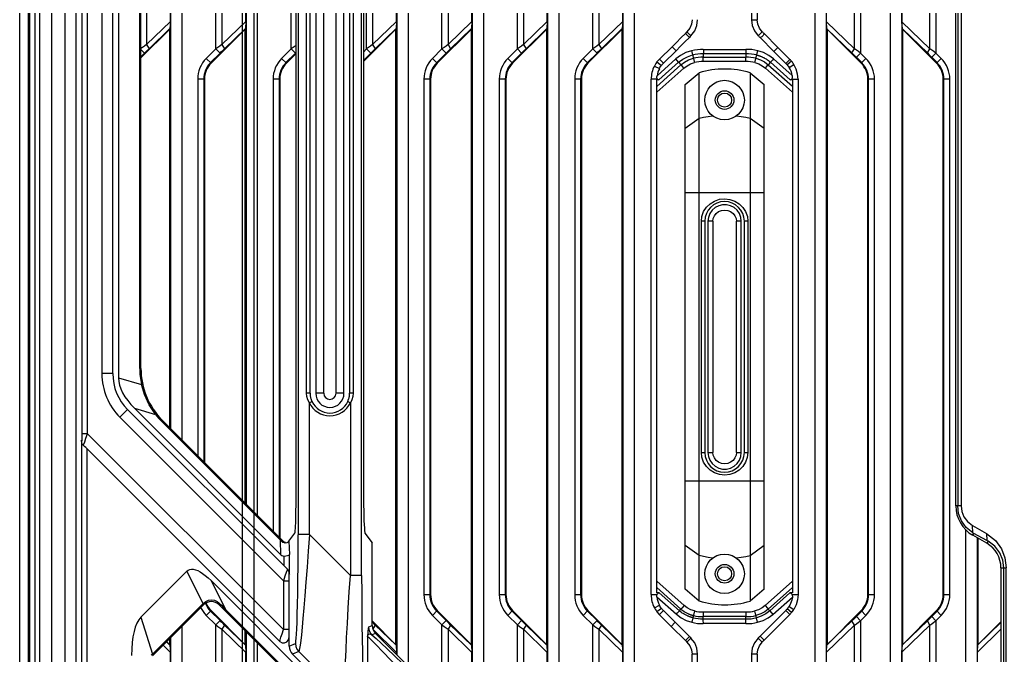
# Model space of a CAD drawing. Header units: millimetres. Extents: x -3132 to 28633, y 682 to 5849.
# Drawn here: x 24060.9 to 24235.8, y 2404.3 to 2517 of the extents above; entities that cross this region are included whole.
import ezdxf

# ---------------------------------------------------------------- set-up
doc = ezdxf.new("R2010")
doc.units = ezdxf.units.MM

# ---------------------------------------------------------------- blocks, each defined once
blk = doc.blocks.new('rtjg')
at = {"linetype": 'Continuous'}
for p, q in [((18239.39, 1763.81), (18239.39, 2763.81)), ((18739.39, 1763.81), (18739.39, 2763.81)), ((18240.91, 2500.5), (18240.91, 2027.12)), ((18241.2, 2027.12), (18241.2, 2500.5)), ((18242.08, 2500.91), (18242.08, 2026.71)), ((18245.08, 2030.64), (18245.08, 2496.98)), ((18247.41, 2495.64), (18247.41, 2031.98)), ((18249.41, 2033.21), (18249.41, 2494.41)), ((18300.02, 2096.5), (18300.02, 2431.12)), ((18288.76, 2423.89), (18288.76, 2103.73)), ((18405.72, 2418.77), (18405.72, 2108.85)), ((18406.34, 2418.77), (18406.34, 2108.85)), ((18250.41, 2405.97), (18250.41, 2121.65)), ((18255.89, 2132.3), (18255.89, 2395.32)), ((18256.89, 2396.04), (18256.89, 2131.58)), ((18334.99, 2258.81), (18334.99, 2053.72)), ((18333, 2257.99), (18333, 2055.71)), ((18319.63, 2255.85), (18319.63, 2069.08)), ((18321.62, 2256.52), (18321.62, 2067.09)), ((18260.68, 2133.2), (18260.68, 2254.72)), ((18266.15, 2251.81), (18266.15, 2122.56)), ((18268.14, 2251.81), (18268.14, 2120.57)), ((18279.52, 2251.81), (18279.52, 2109.19)), ((18281.51, 2251.81), (18281.51, 2107.2)), ((18306.26, 2251.81), (18306.26, 2082.45)), ((18308.25, 2252.06), (18308.25, 2080.46)), ((18346.37, 2251.81), (18346.37, 2042.34)), ((18348.36, 2251.81), (18348.36, 2040.35)), ((18380.42, 2018.72), (18380.42, 2251.81)), ((18382.42, 2251.81), (18382.42, 2019.79)), ((18393.79, 2018.72), (18393.79, 2251.81)), ((18395.79, 2251.81), (18395.79, 2019.79)), ((18260.89, 2133.2), (18260.89, 2248.79)), ((18405.39, 2108.85), (18405.39, 2249.82)), ((18288.43, 2111.08), (18288.43, 2241.54)), ((18300.35, 2241.54), (18300.35, 2111.08)), ((18251.41, 2121.65), (18251.41, 2234.4)), ((18253.95, 2234.73), (18253.95, 2132.3)), ((18274.16, 2189.87), (18274.16, 2225.54)), ((18287.53, 2189.87), (18287.53, 2225.54)), ((18300.9, 2189.87), (18300.9, 2225.54)), ((18314.27, 2189.87), (18314.27, 2225.54)), ((18327.64, 2189.87), (18327.64, 2225.54)), ((18341.01, 2189.87), (18341.01, 2225.54)), ((18387.43, 2189.9), (18387.43, 2225.5)), ((18388.5, 2226.27), (18388.5, 2189.13)), ((18400.8, 2189.9), (18400.8, 2225.5)), ((18401.87, 2226.27), (18401.87, 2189.13)), ((18261.86, 2224.76), (18261.86, 2190.64)), ((18275.23, 2224.76), (18275.23, 2190.64)), ((18301.97, 2224.76), (18301.97, 2190.64)), ((18315.34, 2224.76), (18315.34, 2190.64)), ((18328.71, 2224.76), (18328.71, 2190.64)), ((18342.08, 2224.76), (18342.08, 2190.64)), ((18266.1, 2194.74), (18266.1, 2220.67)), ((18279.47, 2194.74), (18279.47, 2220.67)), ((18306.21, 2194.74), (18306.21, 2220.67)), ((18319.58, 2194.74), (18319.58, 2220.67)), ((18332.95, 2194.74), (18332.95, 2220.67)), ((18346.32, 2194.74), (18346.32, 2220.67)), ((18369.16, 2220.35), (18369.16, 2195.05)), ((18370.16, 2220.35), (18370.16, 2195.05)), ((18382.47, 2194.7), (18382.47, 2220.71)), ((18395.84, 2194.7), (18395.84, 2220.71)), ((18290.27, 2128.81), (18290.27, 2218.81)), ((18290.89, 2128.81), (18290.89, 2218.81)), ((18291.89, 2218.81), (18291.89, 2128.81)), ((18293.3, 2128.81), (18293.3, 2218.81)), ((18295.47, 2218.81), (18295.47, 2128.81)), ((18296.89, 2128.81), (18296.89, 2218.81)), ((18297.89, 2218.81), (18297.89, 2128.81)), ((18298.51, 2218.81), (18298.51, 2128.81)), ((18266.1, 2194.74), (18261.86, 2190.64)), ((18266.1, 2194.74), (18266.03, 2193.48)), ((18279.47, 2194.74), (18275.23, 2190.64)), ((18279.47, 2194.74), (18279.4, 2193.48)), ((18306.21, 2194.74), (18301.97, 2190.64)), ((18306.21, 2194.74), (18306.14, 2193.48)), ((18319.58, 2194.74), (18315.34, 2190.64)), ((18319.58, 2194.74), (18319.51, 2193.48)), ((18332.95, 2194.74), (18328.71, 2190.64)), ((18332.95, 2194.74), (18332.88, 2193.48)), ((18346.32, 2194.74), (18342.08, 2190.64)), ((18346.32, 2194.74), (18346.25, 2193.48)), ((18369.16, 2195.05), (18370.16, 2195.05)), ((18382.54, 2193.43), (18382.47, 2194.7)), ((18387.43, 2189.9), (18382.47, 2194.7)), ((18400.8, 2189.9), (18395.84, 2194.7)), ((18395.91, 2193.43), (18395.84, 2194.7)), ((18260.89, 2188.29), (18266, 2193.4)), ((18262.32, 2189.9), (18266.03, 2193.48)), ((18266.03, 2193.48), (18266, 2193.4)), ((18266, 2122.7), (18266, 2193.4)), ((18273.31, 2187.34), (18279.37, 2193.4)), ((18275.69, 2189.9), (18279.4, 2193.48)), ((18279.4, 2193.48), (18279.37, 2193.4)), ((18279.37, 2109.33), (18279.37, 2193.4)), ((18300.35, 2187.64), (18306.11, 2193.4)), ((18302.43, 2189.9), (18306.14, 2193.48)), ((18306.14, 2193.48), (18306.11, 2193.4)), ((18306.11, 2084.22), (18306.11, 2193.4)), ((18313.42, 2187.34), (18319.48, 2193.4)), ((18315.8, 2189.9), (18319.51, 2193.48)), ((18319.51, 2193.48), (18319.48, 2193.4)), ((18319.48, 2084.22), (18319.48, 2193.4)), ((18326.79, 2187.34), (18332.85, 2193.4)), ((18329.17, 2189.9), (18332.88, 2193.48)), ((18332.88, 2193.48), (18332.85, 2193.4)), ((18332.85, 2084.22), (18332.85, 2193.4)), ((18340.16, 2187.34), (18346.22, 2193.4)), ((18342.54, 2189.9), (18346.25, 2193.48)), ((18346.25, 2193.48), (18346.22, 2193.4)), ((18346.22, 2084.22), (18346.22, 2193.4)), ((18357.44, 2192.64), (18358.14, 2191.93)), ((18357.72, 2192.91), (18358.42, 2192.21)), ((18371.05, 2192.92), (18370.35, 2192.21)), ((18373.83, 2190.14), (18371.39, 2192.59)), ((18382.54, 2193.43), (18386.97, 2189.16)), ((18382.54, 2193.42), (18382.56, 2193.42)), ((18382.56, 2193.42), (18382.56, 2084.22)), ((18382.56, 2193.4), (18388.61, 2187.34)), ((18395.91, 2193.43), (18400.34, 2189.16)), ((18395.91, 2193.42), (18395.93, 2193.42)), ((18395.93, 2193.42), (18395.93, 2084.22)), ((18395.93, 2193.4), (18401.98, 2187.34)), ((18261.86, 2190.64), (18262.32, 2189.9)), ((18275.23, 2190.64), (18275.69, 2189.9)), ((18301.97, 2190.64), (18302.43, 2189.9)), ((18315.34, 2190.64), (18315.8, 2189.9)), ((18328.71, 2190.64), (18329.17, 2189.9)), ((18342.08, 2190.64), (18342.54, 2189.9)), ((18370.68, 2191.88), (18373.12, 2189.43)), ((18261.54, 2189.12), (18260.89, 2189.77)), ((18261.54, 2189.12), (18260.89, 2188.48)), ((18274.16, 2189.87), (18272.47, 2188.18)), ((18274.91, 2189.12), (18273.22, 2187.44)), ((18274.91, 2189.12), (18274.16, 2189.87)), ((18287.53, 2189.87), (18285.84, 2188.18)), ((18288.28, 2189.12), (18286.59, 2187.44)), ((18286.68, 2187.34), (18288.43, 2189.08)), ((18288.28, 2189.12), (18287.53, 2189.87)), ((18288.28, 2189.12), (18288.43, 2189.27)), ((18300.9, 2189.87), (18300.35, 2189.32)), ((18301.65, 2189.12), (18300.35, 2187.83)), ((18301.65, 2189.12), (18300.9, 2189.87)), ((18314.27, 2189.87), (18312.58, 2188.18)), ((18315.02, 2189.12), (18313.33, 2187.44)), ((18315.02, 2189.12), (18314.27, 2189.87)), ((18327.64, 2189.87), (18325.95, 2188.18)), ((18328.39, 2189.12), (18326.7, 2187.44)), ((18328.39, 2189.12), (18327.64, 2189.87)), ((18341.01, 2189.87), (18339.32, 2188.18)), ((18341.76, 2189.12), (18340.07, 2187.44)), ((18341.76, 2189.12), (18341.01, 2189.87)), ((18355.07, 2190.26), (18352.84, 2188.05)), ((18353.54, 2187.33), (18355.78, 2189.56)), ((18355.07, 2190.26), (18355.78, 2189.56)), ((18358.53, 2189.56), (18359.04, 2187.46)), ((18360.61, 2189.01), (18360.61, 2188.41)), ((18368.16, 2189.01), (18360.61, 2189.01)), ((18360.62, 2189.79), (18368.16, 2189.79)), ((18368.16, 2189.01), (18368.16, 2188.41)), ((18369.76, 2187.45), (18370.28, 2189.55)), ((18373.83, 2190.14), (18373.12, 2189.43)), ((18373.12, 2189.43), (18375.24, 2187.31)), ((18375.95, 2188.03), (18373.83, 2190.14)), ((18386.97, 2189.16), (18387.43, 2189.9)), ((18388.5, 2189.13), (18387.76, 2188.39)), ((18389.45, 2188.18), (18388.5, 2189.13)), ((18400.34, 2189.16), (18400.8, 2189.9)), ((18401.87, 2189.13), (18401.13, 2188.39)), ((18402.82, 2188.18), (18401.87, 2189.13)), ((18272.47, 2188.18), (18273.31, 2187.34)), ((18285.84, 2188.18), (18286.68, 2187.34)), ((18312.58, 2188.18), (18313.42, 2187.34)), ((18325.95, 2188.18), (18326.79, 2187.34)), ((18339.32, 2188.18), (18340.16, 2187.34)), ((18352.36, 2183.23), (18356.64, 2187.07)), ((18352.4, 2187.56), (18353.19, 2186.95)), ((18355.73, 2188.1), (18352.41, 2185.12)), ((18356.24, 2187.52), (18352.73, 2184.37)), ((18352.84, 2188.05), (18353.54, 2187.33)), ((18356.24, 2187.52), (18355.73, 2188.1)), ((18356.24, 2187.52), (18356.64, 2187.07)), ((18356.79, 2186.91), (18356.64, 2187.07)), ((18357.16, 2186.49), (18356.79, 2186.91)), ((18360.61, 2188.41), (18368.16, 2188.41)), ((18368.17, 2187.63), (18360.61, 2187.63)), ((18371.62, 2186.49), (18372, 2186.91)), ((18372, 2186.91), (18372.14, 2187.08)), ((18372.54, 2187.52), (18372.14, 2187.08)), ((18372.14, 2187.08), (18376.42, 2183.25)), ((18376.04, 2184.39), (18372.54, 2187.52)), ((18376.37, 2185.15), (18373.06, 2188.11)), ((18375.95, 2188.03), (18375.24, 2187.31)), ((18376.26, 2187.68), (18375.5, 2187.04)), ((18375.82, 2186.61), (18376.67, 2187.14)), ((18388.71, 2187.44), (18387.76, 2188.39)), ((18388.61, 2187.34), (18389.45, 2188.18)), ((18402.08, 2187.44), (18401.13, 2188.39)), ((18401.98, 2187.34), (18402.82, 2188.18)), ((18351.93, 2186.84), (18352.82, 2186.38)), ((18352.36, 2182.18), (18357.16, 2186.49)), ((18357.39, 2183.54), (18359.85, 2185.64)), ((18359.85, 2091.98), (18359.85, 2185.64)), ((18368.92, 2185.65), (18368.92, 2091.97)), ((18368.92, 2185.65), (18371.39, 2183.55)), ((18371.62, 2186.49), (18376.42, 2182.2)), ((18270.96, 2184.51), (18270.96, 2117.75)), ((18272.14, 2184.51), (18270.96, 2184.51)), ((18272.01, 2184.51), (18272.01, 2116.7)), ((18272.14, 2184.51), (18272.14, 2116.56)), ((18284.33, 2184.51), (18284.33, 2104.38)), ((18285.51, 2184.51), (18284.33, 2184.51)), ((18285.38, 2184.51), (18285.38, 2103.33)), ((18285.51, 2184.51), (18285.51, 2103.19)), ((18311.07, 2184.51), (18311.07, 2093.11)), ((18312.25, 2184.51), (18311.07, 2184.51)), ((18312.12, 2184.51), (18312.12, 2093.11)), ((18312.25, 2184.51), (18312.25, 2093.11)), ((18324.44, 2184.51), (18324.44, 2093.11)), ((18325.62, 2184.51), (18324.44, 2184.51)), ((18325.49, 2184.51), (18325.49, 2093.11)), ((18325.62, 2184.51), (18325.62, 2093.11)), ((18337.81, 2184.51), (18337.81, 2093.11)), ((18338.99, 2184.51), (18337.81, 2184.51)), ((18338.86, 2184.51), (18338.86, 2093.11)), ((18338.99, 2184.51), (18338.99, 2093.11)), ((18351.36, 2093.11), (18351.36, 2184.51)), ((18352.5, 2184.51), (18351.36, 2184.51)), ((18352.36, 2093.45), (18352.36, 2184.43)), ((18352.36, 2184.43), (18352.73, 2184.37)), ((18357.39, 2094.07), (18357.39, 2183.54)), ((18371.39, 2094.06), (18371.39, 2183.55)), ((18376.04, 2184.39), (18376.42, 2184.46)), ((18376.25, 2184.51), (18377.42, 2184.51)), ((18376.31, 2184.6), (18376.26, 2184.51)), ((18376.42, 2184.46), (18376.42, 2093.43)), ((18377.42, 2184.51), (18377.42, 2093.11)), ((18389.78, 2093.11), (18389.78, 2184.51)), ((18390.97, 2184.51), (18389.78, 2184.51)), ((18389.92, 2093.11), (18389.92, 2184.51)), ((18390.97, 2093.11), (18390.97, 2184.51)), ((18403.15, 2093.11), (18403.15, 2184.51)), ((18404.34, 2184.51), (18403.15, 2184.51)), ((18403.29, 2093.11), (18403.29, 2184.51)), ((18404.34, 2093.11), (18404.34, 2184.51)), ((18357.39, 2175.81), (18359.85, 2177.58)), ((18368.92, 2177.59), (18371.39, 2175.82)), ((18371.39, 2164.34), (18357.39, 2164.34)), ((18360.27, 2118.31), (18360.27, 2159.31)), ((18360.89, 2159.31), (18360.27, 2159.31)), ((18360.89, 2159.31), (18360.89, 2118.31)), ((18361.44, 2159.31), (18361.44, 2118.31)), ((18362.3, 2159.31), (18361.44, 2159.31)), ((18362.3, 2159.31), (18362.3, 2118.31)), ((18366.47, 2118.31), (18366.47, 2159.31)), ((18367.34, 2159.31), (18366.47, 2159.31)), ((18367.34, 2118.31), (18367.34, 2159.31)), ((18367.89, 2118.31), (18367.89, 2159.31)), ((18368.51, 2159.31), (18367.89, 2159.31)), ((18368.51, 2159.31), (18368.51, 2118.31)), ((18260.89, 2133.2), (18260.68, 2133.2)), ((18255.89, 2132.3), (18253.95, 2132.3)), ((18256.89, 2131.58), (18260.99, 2130.38)), ((18290.32, 2128.23), (18290.27, 2128.81)), ((18290.89, 2128.81), (18290.27, 2128.81)), ((18290.49, 2127.67), (18290.32, 2128.23)), ((18290.76, 2127.13), (18290.49, 2127.67)), ((18290.89, 2128.81), (18290.92, 2128.33)), ((18291.07, 2127.71), (18291.21, 2127.34)), ((18293.3, 2128.81), (18291.89, 2128.81)), ((18296.89, 2128.81), (18295.47, 2128.81)), ((18297.57, 2127.34), (18297.72, 2127.75)), ((18297.85, 2128.29), (18297.89, 2128.81)), ((18298.51, 2128.81), (18297.89, 2128.81)), ((18298.29, 2127.67), (18298.02, 2127.13)), ((18298.46, 2128.24), (18298.29, 2127.67)), ((18298.51, 2128.81), (18298.46, 2128.24)), ((18257.16, 2124.57), (18258.52, 2125.94)), ((18258.52, 2125.94), (18286.21, 2098.26)), ((18285.7, 2100.18), (18259.79, 2126.09)), ((18263.53, 2124.99), (18259.79, 2126.09)), ((18290.76, 2127.13), (18291.21, 2127.34)), ((18290.76, 2103.76), (18290.76, 2127.13)), ((18297.57, 2127.34), (18298.02, 2127.13)), ((18298.02, 2127.13), (18298.02, 2096.5)), ((18286.15, 2095.57), (18257.16, 2124.57)), ((18264.54, 2123.85), (18264.7, 2124.01)), ((18264.7, 2124.01), (18286.09, 2102.61)), ((18285.64, 2102.76), (18264.54, 2123.85)), ((18250.36, 2120.35), (18250.36, 2120.48)), ((18250.36, 2120.35), (18250.36, 2120.48)), ((18250.36, 2120.48), (18250.36, 2034.83)), ((18250.39, 2120.38), (18250.37, 2120.27)), ((18251.41, 2121.65), (18250.41, 2121.65)), ((18250.92, 2120.22), (18251.14, 2120.87)), ((18251.14, 2120.87), (18251.41, 2121.65)), ((18251.41, 2121.65), (18286.15, 2086.9)), ((18285.5, 2084.82), (18251.35, 2118.96)), ((18251.35, 2034.29), (18251.35, 2118.96)), ((18360.27, 2118.31), (18360.89, 2118.31)), ((18361.44, 2118.31), (18362.3, 2118.31)), ((18366.47, 2118.31), (18367.34, 2118.31)), ((18367.89, 2118.31), (18368.51, 2118.31)), ((18357.39, 2113.28), (18371.39, 2113.28)), ((18406.34, 2108.85), (18405.39, 2108.85)), ((18408.34, 2105.39), (18410.84, 2103.94)), ((18408.38, 2104.09), (18408.34, 2105.39)), ((18287.14, 2102.62), (18288.18, 2104.03)), ((18290.76, 2103.76), (18288.76, 2103.76)), ((18290.76, 2103.76), (18298.02, 2096.5)), ((18300.6, 2104.03), (18301.89, 2102.28)), ((18407.16, 2018.72), (18407.16, 2104.6)), ((18408.39, 2103.65), (18408.58, 2103.98)), ((18410.89, 2102.21), (18408.39, 2103.65)), ((18410.87, 2102.71), (18408.58, 2103.98)), ((18409.16, 2103.21), (18409.16, 2019.79)), ((18409.3, 2103.13), (18409.3, 2084.22)), ((18410.84, 2103.94), (18410.87, 2102.71)), ((18285.7, 2100.18), (18285.64, 2102.76)), ((18286.09, 2102.61), (18285.9, 2102.49)), ((18286.46, 2102.26), (18286.14, 2102.33)), ((18287.01, 2102.49), (18286.86, 2102.37)), ((18287.14, 2102.62), (18287.2, 2100.25)), ((18301.89, 2087.64), (18301.89, 2102.28)), ((18359.85, 2100.04), (18357.39, 2101.81)), ((18371.39, 2101.8), (18368.92, 2100.02)), ((18411.1, 2102.58), (18410.87, 2102.71)), ((18411.1, 2102.58), (18410.89, 2102.21)), ((18286.21, 2099.94), (18286.21, 2098.26)), ((18287.2, 2096.75), (18287.2, 2100.25)), ((18287.08, 2097.39), (18286.88, 2097.65)), ((18413.39, 2097.88), (18414.34, 2097.88)), ((18413.39, 2097.88), (18413.39, 1996.7)), ((18413.9, 1996.7), (18413.9, 2097.88)), ((18414.34, 1996.7), (18414.34, 2097.88)), ((18269.03, 2097.25), (18260.88, 2089.1)), ((18271.91, 2091.54), (18269.03, 2097.25)), ((18286.42, 2096.36), (18286.15, 2095.57)), ((18286.64, 2097.01), (18286.42, 2096.36)), ((18287.17, 2097.11), (18287.08, 2097.39)), ((18287.2, 2096.88), (18287.17, 2097.11)), ((18287.17, 2096.84), (18287.18, 2096.96)), ((18287.19, 2096.87), (18287.2, 2096.75)), ((18287.2, 2096.75), (18287.2, 2096.88)), ((18300.02, 2096.5), (18298.02, 2096.5)), ((18273.31, 2095.59), (18358.39, 2010.52)), ((18273.31, 2095.59), (18275.88, 2090.5)), ((18286.15, 2095.57), (18286.15, 2086.9)), ((18286.15, 2095.57), (18287.15, 2095.57)), ((18287.15, 2086.9), (18287.15, 2095.57)), ((18357.2, 2091.17), (18352.36, 2095.51)), ((18356.65, 2090.55), (18352.36, 2094.39)), ((18376.42, 2095.49), (18371.58, 2091.16)), ((18376.42, 2094.37), (18372.13, 2090.54)), ((18311.07, 2093.11), (18312.25, 2093.11)), ((18324.44, 2093.11), (18325.62, 2093.11)), ((18337.81, 2093.11), (18338.99, 2093.11)), ((18351.36, 2093.11), (18352.41, 2093.11)), ((18352.8, 2093.45), (18352.36, 2093.45)), ((18352.38, 2092.72), (18355.83, 2089.62)), ((18352.8, 2093.45), (18356.38, 2090.24)), ((18359.85, 2091.98), (18357.39, 2094.07)), ((18371.39, 2094.06), (18368.92, 2091.97)), ((18372.4, 2090.24), (18375.97, 2093.43)), ((18372.95, 2089.61), (18376.4, 2092.69)), ((18376.42, 2093.43), (18375.97, 2093.43)), ((18376.36, 2093.11), (18377.42, 2093.11)), ((18389.78, 2093.11), (18390.97, 2093.11)), ((18403.15, 2093.11), (18404.34, 2093.11)), ((18271.96, 2091.29), (18262.94, 2082.27)), ((18262.95, 2082.58), (18271.91, 2091.54)), ((18271.96, 2091.29), (18271.96, 2091.59)), ((18274.78, 2091.6), (18274.78, 2091.29)), ((18355.81, 2010.27), (18274.78, 2091.29)), ((18351.93, 2090.78), (18352.82, 2091.24)), ((18353.19, 2090.67), (18352.4, 2090.05)), ((18356.8, 2090.71), (18356.65, 2090.55)), ((18357.2, 2091.17), (18356.8, 2090.71)), ((18371.58, 2091.16), (18371.98, 2090.71)), ((18371.98, 2090.71), (18372.13, 2090.54)), ((18375.82, 2091), (18376.67, 2090.48)), ((18260.88, 2089.1), (18262.95, 2082.58)), ((18273.31, 2090.28), (18272.47, 2089.44)), ((18272.47, 2089.44), (18274.16, 2087.75)), ((18273.22, 2090.18), (18274.91, 2088.5)), ((18279.37, 2084.22), (18273.31, 2090.28)), ((18313.42, 2090.28), (18312.58, 2089.44)), ((18312.58, 2089.44), (18314.27, 2087.75)), ((18313.33, 2090.18), (18315.02, 2088.5)), ((18319.48, 2084.22), (18313.42, 2090.28)), ((18326.79, 2090.28), (18325.95, 2089.44)), ((18325.95, 2089.44), (18327.64, 2087.75)), ((18326.7, 2090.18), (18328.39, 2088.5)), ((18332.85, 2084.22), (18326.79, 2090.28)), ((18340.16, 2090.28), (18339.32, 2089.44)), ((18339.32, 2089.44), (18341.01, 2087.75)), ((18340.07, 2090.18), (18341.76, 2088.5)), ((18346.22, 2084.22), (18340.16, 2090.28)), ((18352.84, 2089.57), (18353.54, 2090.28)), ((18352.86, 2089.55), (18354.93, 2087.49)), ((18355.64, 2088.2), (18353.54, 2090.28)), ((18356.38, 2090.24), (18356.65, 2090.55)), ((18359.05, 2090.22), (18358.56, 2088.2)), ((18360.61, 2090.04), (18368.17, 2090.04)), ((18368.16, 2089.21), (18360.61, 2089.21)), ((18360.61, 2088.8), (18360.61, 2089.21)), ((18368.16, 2088.8), (18368.16, 2089.21)), ((18370.24, 2088.21), (18369.75, 2090.22)), ((18375.24, 2090.3), (18370.69, 2085.75)), ((18371.39, 2085.04), (18375.94, 2089.59)), ((18372.4, 2090.24), (18372.13, 2090.54)), ((18372.4, 2090.24), (18372.95, 2089.61)), ((18375.94, 2089.59), (18375.24, 2090.3)), ((18376.26, 2089.94), (18375.5, 2090.58)), ((18388.61, 2090.28), (18382.56, 2084.22)), ((18387.76, 2089.23), (18388.71, 2090.18)), ((18387.76, 2089.23), (18388.5, 2088.49)), ((18388.5, 2088.49), (18389.45, 2089.44)), ((18389.45, 2089.44), (18388.61, 2090.28)), ((18401.98, 2090.28), (18395.93, 2084.22)), ((18401.13, 2089.23), (18402.08, 2090.18)), ((18401.13, 2089.23), (18401.87, 2088.49)), ((18401.87, 2088.49), (18402.82, 2089.44)), ((18402.82, 2089.44), (18401.98, 2090.28)), ((18268.14, 2087.47), (18268.14, 2018.72)), ((18274.16, 2087.75), (18274.91, 2088.5)), ((18274.16, 2052.08), (18274.16, 2087.75)), ((18275.69, 2087.72), (18275.23, 2086.98)), ((18279.4, 2084.14), (18275.69, 2087.72)), ((18301.27, 2087.38), (18301.89, 2087.64)), ((18306.11, 2084.22), (18301.89, 2088.44)), ((18302.43, 2087.72), (18302, 2087.02)), ((18306.14, 2084.14), (18302.43, 2087.72)), ((18314.27, 2087.75), (18315.02, 2088.5)), ((18314.27, 2074.43), (18314.27, 2087.75)), ((18315.8, 2087.72), (18315.34, 2086.98)), ((18319.51, 2084.14), (18315.8, 2087.72)), ((18327.64, 2087.75), (18328.39, 2088.5)), ((18327.64, 2061.06), (18327.64, 2087.75)), ((18329.17, 2087.72), (18328.71, 2086.98)), ((18332.88, 2084.14), (18329.17, 2087.72)), ((18341.01, 2087.75), (18341.76, 2088.5)), ((18341.01, 2052.08), (18341.01, 2087.75)), ((18342.54, 2087.72), (18342.08, 2086.98)), ((18346.25, 2084.14), (18342.54, 2087.72)), ((18354.93, 2087.49), (18355.64, 2088.2)), ((18354.93, 2087.49), (18357.43, 2084.99)), ((18358.14, 2085.7), (18355.64, 2088.2)), ((18360.61, 2088.8), (18368.16, 2088.8)), ((18368.16, 2087.97), (18360.62, 2087.97)), ((18382.47, 2082.92), (18387.43, 2087.71)), ((18386.97, 2088.46), (18382.54, 2084.19)), ((18387.43, 2087.71), (18386.97, 2088.46)), ((18387.43, 2052.12), (18387.43, 2087.71)), ((18388.5, 2088.49), (18388.5, 2051.34)), ((18395.84, 2082.92), (18400.8, 2087.71)), ((18400.34, 2088.46), (18395.91, 2084.19)), ((18400.8, 2087.71), (18400.34, 2088.46)), ((18400.8, 2052.12), (18400.8, 2087.71)), ((18401.87, 2088.49), (18401.87, 2051.34)), ((18413.39, 2088.15), (18409.28, 2084.19)), ((18413.39, 2088.31), (18409.3, 2084.22)), ((18266.15, 2085.48), (18266.15, 2019.79)), ((18275.23, 2086.98), (18279.47, 2082.88)), ((18275.23, 2086.98), (18275.23, 2052.85)), ((18279.37, 2084.22), (18279.37, 2086.71)), ((18279.52, 2086.56), (18279.52, 2019.79)), ((18287.15, 2086.9), (18286.15, 2086.9)), ((18287.17, 2083.98), (18287.17, 2085.63)), ((18301.05, 2085.64), (18301.05, 2074.88)), ((18302.48, 2086.23), (18301.85, 2085.97)), ((18302.05, 2086.9), (18306.21, 2082.88)), ((18302.48, 2086.23), (18353.31, 2035.39)), ((18315.34, 2086.98), (18319.58, 2082.88)), ((18315.34, 2086.98), (18315.34, 2073.36)), ((18328.71, 2086.98), (18332.95, 2082.88)), ((18328.71, 2086.98), (18328.71, 2059.99)), ((18342.08, 2086.98), (18346.32, 2082.88)), ((18342.08, 2086.98), (18342.08, 2052.85)), ((18357.43, 2084.99), (18358.14, 2085.7)), ((18357.72, 2084.7), (18358.42, 2085.41)), ((18371.05, 2084.7), (18370.35, 2085.41)), ((18370.69, 2085.75), (18371.39, 2085.04)), ((18409.21, 2082.92), (18413.39, 2086.96)), ((18264.8, 2084.14), (18266.1, 2082.88)), ((18266.03, 2084.14), (18265.41, 2084.74)), ((18266, 2084.22), (18265.44, 2084.78)), ((18266, 2084.22), (18266, 2085.33)), ((18266.03, 2084.14), (18266, 2084.22)), ((18266.03, 2084.14), (18266.1, 2082.88)), ((18279.4, 2084.14), (18279.37, 2084.22)), ((18279.4, 2084.14), (18279.47, 2082.88)), ((18281.51, 2084.57), (18281.51, 2018.72)), ((18287.17, 2083.98), (18288.29, 2084.44)), ((18288.29, 2084.44), (18288.29, 2084.45)), ((18306.14, 2084.14), (18306.11, 2084.22)), ((18306.14, 2084.14), (18306.21, 2082.88)), ((18319.51, 2084.14), (18319.48, 2084.22)), ((18319.51, 2084.14), (18319.58, 2082.88)), ((18332.88, 2084.14), (18332.85, 2084.22)), ((18332.88, 2084.14), (18332.95, 2082.88)), ((18346.25, 2084.14), (18346.22, 2084.22)), ((18346.25, 2084.14), (18346.32, 2082.88)), ((18382.47, 2082.92), (18382.54, 2084.19)), ((18382.54, 2084.19), (18382.56, 2084.22)), ((18395.84, 2082.92), (18395.91, 2084.19)), ((18395.91, 2084.19), (18395.93, 2084.22)), ((18409.21, 2082.92), (18409.28, 2084.19)), ((18266.1, 2056.95), (18266.1, 2082.88)), ((18279.47, 2056.95), (18279.47, 2082.88)), ((18288.87, 2083.03), (18287.75, 2082.57)), ((18404.71, 1965.61), (18287.75, 2082.57)), ((18288.88, 2083.04), (18288.87, 2083.03)), ((18288.87, 2083.03), (18297.08, 2074.82)), ((18306.21, 2082.49), (18306.21, 2082.88)), ((18319.58, 2069.12), (18319.58, 2082.88)), ((18332.95, 2056.95), (18332.95, 2082.88)), ((18346.32, 2056.95), (18346.32, 2082.88)), ((18359.61, 2082.57), (18358.61, 2082.57)), ((18358.61, 2057.26), (18358.61, 2082.57)), ((18359.61, 2057.26), (18359.61, 2082.57)), ((18370.16, 2082.57), (18369.16, 2082.57)), ((18369.16, 2082.57), (18369.16, 2057.26)), ((18370.16, 2082.57), (18370.16, 2057.26)), ((18382.47, 2056.91), (18382.47, 2082.92)), ((18395.84, 2056.91), (18395.84, 2082.92)), ((18409.21, 2056.91), (18409.21, 2082.92))]:
    blk.add_line(p, q, dxfattribs=at)
for points in [[(18358.61, 2195.05), (18358.51, 2194.29), (18358.21, 2193.56), (18357.72, 2192.91)], [(18358.42, 2192.21), (18359.08, 2193.06), (18359.48, 2194.03), (18359.61, 2195.05)], [(18369.16, 2195.05), (18369.3, 2194.03), (18369.7, 2193.07), (18370.35, 2192.21)], [(18371.05, 2192.92), (18370.56, 2193.56), (18370.26, 2194.29), (18370.16, 2195.05)], [(18357.44, 2192.64), (18356.64, 2191.84), (18355.85, 2191.04), (18355.07, 2190.26)], [(18371.39, 2192.59), (18371.24, 2192.27), (18371, 2192.03), (18370.68, 2191.88)], [(18261.86, 2190.64), (18261.51, 2190.39), (18261.15, 2190.13), (18260.89, 2189.94)], [(18275.23, 2190.64), (18274.88, 2190.39), (18274.52, 2190.13), (18274.16, 2189.87)], [(18288.43, 2190.52), (18288.25, 2190.39), (18287.89, 2190.13), (18287.53, 2189.87)], [(18301.97, 2190.64), (18301.62, 2190.39), (18301.26, 2190.13), (18300.9, 2189.87)], [(18315.34, 2190.64), (18314.99, 2190.39), (18314.63, 2190.13), (18314.27, 2189.87)], [(18328.71, 2190.64), (18328.36, 2190.39), (18328, 2190.13), (18327.64, 2189.87)], [(18342.08, 2190.64), (18341.73, 2190.39), (18341.37, 2190.13), (18341.01, 2189.87)], [(18355.78, 2189.56), (18356.57, 2190.35), (18357.36, 2191.14), (18358.14, 2191.93)], [(18261.54, 2189.12), (18261.81, 2189.39), (18262.07, 2189.65), (18262.32, 2189.9)], [(18274.91, 2189.12), (18275.18, 2189.39), (18275.44, 2189.65), (18275.69, 2189.9)], [(18301.65, 2189.12), (18301.92, 2189.39), (18302.18, 2189.65), (18302.43, 2189.9)], [(18315.02, 2189.12), (18315.29, 2189.39), (18315.55, 2189.65), (18315.8, 2189.9)], [(18328.39, 2189.12), (18328.66, 2189.39), (18328.92, 2189.65), (18329.17, 2189.9)], [(18341.76, 2189.12), (18342.03, 2189.39), (18342.29, 2189.65), (18342.54, 2189.9)], [(18358.53, 2189.56), (18357.51, 2189.22), (18356.57, 2188.73), (18355.73, 2188.1)], [(18356.24, 2187.51), (18357, 2188.07), (18357.83, 2188.5), (18358.71, 2188.8)], [(18360.62, 2189.79), (18360.62, 2189.23), (18360.61, 2189.01)], [(18368.16, 2189.79), (18368.16, 2189.23), (18368.16, 2189.01)], [(18370.09, 2188.79), (18370.13, 2188.79), (18370.17, 2188.78), (18370.2, 2188.77), (18370.24, 2188.75), (18370.29, 2188.74), (18370.33, 2188.73), (18370.38, 2188.71), (18370.43, 2188.7), (18370.49, 2188.68), (18370.55, 2188.66), (18370.62, 2188.64), (18370.69, 2188.61), (18370.77, 2188.58), (18370.85, 2188.55), (18370.94, 2188.51), (18371.03, 2188.47), (18371.13, 2188.43), (18371.24, 2188.38), (18371.35, 2188.33), (18371.46, 2188.26), (18371.59, 2188.2), (18371.73, 2188.12), (18371.87, 2188.03), (18372.02, 2187.92), (18372.19, 2187.81), (18372.36, 2187.67), (18372.54, 2187.52)], [(18373.06, 2188.11), (18372.21, 2188.73), (18371.28, 2189.22), (18370.28, 2189.55)], [(18386.97, 2189.16), (18387.23, 2188.91), (18387.49, 2188.65), (18387.76, 2188.39)], [(18388.5, 2189.13), (18388.14, 2189.4), (18387.78, 2189.65), (18387.43, 2189.9)], [(18400.34, 2189.16), (18400.6, 2188.91), (18400.86, 2188.65), (18401.13, 2188.39)], [(18401.87, 2189.13), (18401.51, 2189.4), (18401.15, 2189.65), (18400.8, 2189.9)], [(18352.4, 2187.56), (18352.22, 2187.32), (18352.07, 2187.08), (18351.93, 2186.84)], [(18352.82, 2186.38), (18352.93, 2186.57), (18353.05, 2186.76), (18353.19, 2186.95)], [(18356.64, 2187.07), (18357.25, 2187.52), (18357.99, 2187.92), (18358.85, 2188.22)], [(18357.16, 2186.49), (18357.73, 2186.9), (18358.36, 2187.23), (18359.04, 2187.46)], [(18360.61, 2187.63), (18360.61, 2188.2), (18360.61, 2188.41)], [(18368.17, 2187.63), (18368.16, 2188.2), (18368.16, 2188.41)], [(18369.76, 2187.45), (18370.44, 2187.23), (18371.06, 2186.9), (18371.62, 2186.49)], [(18369.95, 2188.21), (18370.74, 2187.95), (18371.49, 2187.56), (18372.14, 2187.08)], [(18373.06, 2188.11), (18372.86, 2187.89), (18372.68, 2187.69), (18372.54, 2187.52)], [(18375.24, 2187.31), (18375.33, 2187.23), (18375.41, 2187.14), (18375.5, 2187.04)], [(18375.5, 2187.04), (18375.62, 2186.9), (18375.72, 2186.75), (18375.82, 2186.61)], [(18376.26, 2187.68), (18376.16, 2187.8), (18376.05, 2187.92), (18375.95, 2188.03)], [(18376.68, 2187.13), (18376.55, 2187.32), (18376.41, 2187.5), (18376.26, 2187.68)], [(18377.42, 2184.49), (18377.33, 2185.42), (18377.08, 2186.31), (18376.68, 2187.13)], [(18352.4, 2184.76), (18352.39, 2184.93), (18352.41, 2185.12)], [(18376.37, 2185.15), (18376.38, 2184.98), (18376.38, 2184.83), (18376.35, 2184.7), (18376.31, 2184.6)], [(18352.5, 2184.51), (18352.44, 2184.62), (18352.4, 2184.76)], [(18352.73, 2184.37), (18352.65, 2184.4), (18352.57, 2184.44), (18352.5, 2184.51)], [(18376.25, 2184.51), (18376.19, 2184.45), (18376.12, 2184.41), (18376.04, 2184.39)], [(18359.85, 2177.58), (18360.65, 2177.77), (18361.45, 2177.92), (18362.26, 2178.03)], [(18366.52, 2178.03), (18367.33, 2177.92), (18368.13, 2177.78), (18368.92, 2177.59)], [(18360.27, 2159.31), (18360.36, 2160.17), (18360.67, 2161.04), (18361.16, 2161.79), (18361.81, 2162.43), (18362.6, 2162.91), (18363.47, 2163.21), (18364.41, 2163.31)], [(18364.41, 2163.31), (18365.33, 2163.2), (18366.2, 2162.9), (18366.98, 2162.42), (18367.63, 2161.78), (18368.11, 2161.02), (18368.42, 2160.15), (18368.51, 2159.31)], [(18367.34, 2159.31), (18367.26, 2160), (18367.01, 2160.67), (18366.6, 2161.26), (18366.07, 2161.74), (18365.43, 2162.07), (18364.74, 2162.24), (18364.03, 2162.24), (18363.34, 2162.07), (18362.71, 2161.74), (18362.18, 2161.26), (18361.77, 2160.67), (18361.52, 2160), (18361.44, 2159.31)], [(18362.3, 2159.31), (18362.37, 2159.8), (18362.57, 2160.28), (18362.89, 2160.7), (18363.33, 2161.03), (18363.84, 2161.23), (18364.39, 2161.31), (18364.94, 2161.23), (18365.45, 2161.03), (18365.88, 2160.7), (18366.21, 2160.28), (18366.41, 2159.8), (18366.47, 2159.31)], [(18263.53, 2124.99), (18262.36, 2126.76), (18261.52, 2128.58), (18260.99, 2130.38)], [(18250.41, 2121.65), (18250.4, 2121.12), (18250.4, 2120.68), (18250.39, 2120.38)], [(18250.47, 2119.83), (18250.39, 2120.1), (18250.36, 2120.35)], [(18250.67, 2119.57), (18250.49, 2119.8), (18250.47, 2119.83)], [(18250.67, 2119.57), (18250.76, 2119.77), (18250.92, 2120.22)], [(18251.35, 2118.96), (18251.11, 2119.2), (18250.88, 2119.4), (18250.67, 2119.57)], [(18364.41, 2114.31), (18363.48, 2114.41), (18362.6, 2114.7), (18361.81, 2115.19), (18361.15, 2115.83), (18360.67, 2116.59), (18360.36, 2117.46), (18360.27, 2118.31)], [(18361.44, 2118.31), (18361.52, 2117.62), (18361.77, 2116.95), (18362.18, 2116.36), (18362.71, 2115.88), (18363.35, 2115.55), (18364.04, 2115.38), (18364.74, 2115.38), (18365.43, 2115.55), (18366.06, 2115.88), (18366.6, 2116.36), (18367.01, 2116.95), (18367.26, 2117.62), (18367.34, 2118.31)], [(18366.47, 2118.31), (18366.41, 2117.82), (18366.21, 2117.34), (18365.88, 2116.92), (18365.45, 2116.59), (18364.94, 2116.38), (18364.39, 2116.31), (18363.84, 2116.39), (18363.33, 2116.59), (18362.89, 2116.92), (18362.57, 2117.34), (18362.37, 2117.82), (18362.3, 2118.31)], [(18368.51, 2118.31), (18368.41, 2117.45), (18368.11, 2116.59), (18367.63, 2115.84), (18366.99, 2115.2), (18366.2, 2114.72), (18365.34, 2114.42), (18364.41, 2114.31)], [(18288.27, 2104.9), (18288.33, 2106.17), (18288.38, 2107.63), (18288.41, 2109.31), (18288.43, 2111.08)], [(18300.35, 2111.08), (18300.36, 2109.31), (18300.39, 2107.62), (18300.44, 2106.17), (18300.51, 2104.9)], [(18408.38, 2104.09), (18407.25, 2105), (18406.41, 2106.17), (18405.89, 2107.48), (18405.72, 2108.85)], [(18406.34, 2108.85), (18406.46, 2107.85), (18406.84, 2106.91), (18407.46, 2106.07), (18408.34, 2105.39)], [(18288.18, 2104.03), (18288.21, 2104.15), (18288.24, 2104.44), (18288.27, 2104.9)], [(18300.51, 2104.9), (18300.54, 2104.44), (18300.57, 2104.15), (18300.6, 2104.03)], [(18288.29, 2084.45), (18288.34, 2084.58), (18288.38, 2084.88), (18288.43, 2085.38), (18288.48, 2086.09), (18288.52, 2087.02), (18288.56, 2088.19), (18288.61, 2089.63), (18288.65, 2091.35), (18288.68, 2093.36), (18288.71, 2095.65), (18288.74, 2098.19), (18288.75, 2100.91), (18288.76, 2103.73)], [(18290.76, 2103.76), (18290.56, 2100.81), (18290.35, 2098), (18290.15, 2095.35), (18289.96, 2092.92), (18289.78, 2090.77), (18289.61, 2088.9), (18289.46, 2087.32), (18289.33, 2086), (18289.21, 2084.95), (18289.1, 2084.13), (18289.02, 2083.55), (18288.94, 2083.19), (18288.88, 2083.04)], [(18410.84, 2103.94), (18412.4, 2102.72), (18413.47, 2101.25), (18414.11, 2099.64), (18414.34, 2097.88)], [(18286.14, 2102.33), (18286.06, 2102.37), (18285.97, 2102.43), (18285.9, 2102.49)], [(18286.86, 2102.37), (18286.77, 2102.32), (18286.46, 2102.26)], [(18287.14, 2102.62), (18287.12, 2102.6), (18287.08, 2102.56), (18287.01, 2102.48)], [(18413.9, 2097.88), (18413.74, 2099.21), (18413.19, 2100.54), (18412.29, 2101.71), (18411.1, 2102.58)], [(18285.7, 2100.18), (18285.86, 2100.05), (18286.03, 2099.97), (18286.21, 2099.94)], [(18286.2, 2099.94), (18286.57, 2099.97), (18286.89, 2100.04), (18287.11, 2100.13), (18287.2, 2100.25)], [(18362.26, 2099.59), (18361.45, 2099.7), (18360.65, 2099.85), (18359.85, 2100.04)], [(18368.92, 2100.02), (18368.13, 2099.84), (18367.33, 2099.7), (18366.52, 2099.58)], [(18286.21, 2098.26), (18286.45, 2098.02), (18286.68, 2097.82), (18286.88, 2097.65)], [(18286.88, 2097.65), (18286.8, 2097.45), (18286.64, 2097.01)], [(18269.03, 2097.25), (18269.27, 2097.43), (18269.53, 2097.55), (18269.83, 2097.61), (18270.17, 2097.6), (18270.55, 2097.52), (18270.95, 2097.37), (18271.38, 2097.15), (18271.83, 2096.86), (18272.3, 2096.51), (18272.8, 2096.08), (18273.31, 2095.59)], [(18287.15, 2095.57), (18287.15, 2096.11), (18287.16, 2096.55), (18287.17, 2096.84)], [(18297.08, 2074.82), (18297.04, 2075.04), (18297.02, 2075.47), (18297.01, 2076.13), (18297.02, 2077.02), (18297.05, 2078.16), (18297.09, 2079.57), (18297.16, 2081.26), (18297.25, 2083.25), (18297.36, 2085.5), (18297.5, 2088.02), (18297.66, 2090.74), (18297.83, 2093.59), (18298.02, 2096.5)], [(18300.02, 2096.5), (18300.03, 2093.47), (18300.04, 2090.52), (18300.07, 2087.75), (18300.11, 2085.24), (18300.15, 2083.05), (18300.19, 2081.2), (18300.24, 2079.69), (18300.29, 2078.48), (18300.34, 2077.55), (18300.39, 2076.89), (18300.44, 2076.45), (18300.49, 2076.24)], [(18352.38, 2092.72), (18352.37, 2092.86), (18352.38, 2092.99), (18352.41, 2093.11)], [(18352.41, 2093.11), (18352.5, 2093.3), (18352.64, 2093.41), (18352.8, 2093.45)], [(18376.4, 2092.69), (18376.29, 2092.11), (18376.1, 2091.54), (18375.82, 2091.01)], [(18375.97, 2093.43), (18376.14, 2093.39), (18376.27, 2093.28), (18376.36, 2093.11)], [(18376.36, 2093.11), (18376.39, 2092.98), (18376.4, 2092.84), (18376.4, 2092.69)], [(18377.42, 2093.11), (18377.33, 2092.19), (18377.08, 2091.3), (18376.67, 2090.48)], [(18271.91, 2091.55), (18272.37, 2091.91), (18272.85, 2092.11), (18273.37, 2092.18)], [(18273.37, 2092.18), (18273.91, 2092.11), (18274.39, 2091.91), (18274.78, 2091.6)], [(18274.78, 2091.6), (18275.17, 2091.22), (18275.54, 2090.84), (18356.02, 2010.36)], [(18351.93, 2090.78), (18352.07, 2090.54), (18352.23, 2090.29), (18352.4, 2090.05)], [(18353.19, 2090.67), (18353.05, 2090.86), (18352.93, 2091.05), (18352.82, 2091.24)], [(18359.05, 2090.22), (18358.38, 2090.44), (18357.76, 2090.76), (18357.2, 2091.17)], [(18371.58, 2091.16), (18371.03, 2090.76), (18370.41, 2090.44), (18369.75, 2090.22)], [(18375.5, 2090.58), (18375.54, 2090.63), (18375.58, 2090.68), (18375.62, 2090.73), (18375.65, 2090.77), (18375.68, 2090.81), (18375.71, 2090.85), (18375.74, 2090.88), (18375.76, 2090.92), (18375.78, 2090.95), (18375.8, 2090.98), (18375.82, 2091.01)], [(18352.4, 2090.05), (18352.54, 2089.88), (18352.69, 2089.72), (18352.86, 2089.55)], [(18355.83, 2089.62), (18356.04, 2089.86), (18356.23, 2090.08), (18356.38, 2090.24)], [(18355.83, 2089.62), (18356.66, 2089.01), (18357.58, 2088.53), (18358.56, 2088.2)], [(18358.76, 2089.01), (18358.72, 2089.02), (18358.68, 2089.03), (18358.64, 2089.04), (18358.6, 2089.05), (18358.56, 2089.07), (18358.51, 2089.08), (18358.46, 2089.09), (18358.41, 2089.11), (18358.35, 2089.13), (18358.28, 2089.15), (18358.21, 2089.18), (18358.14, 2089.2), (18358.06, 2089.23), (18357.97, 2089.27), (18357.88, 2089.31), (18357.78, 2089.35), (18357.68, 2089.4), (18357.57, 2089.45), (18357.45, 2089.51), (18357.32, 2089.58), (18357.19, 2089.66), (18357.05, 2089.75), (18356.89, 2089.85), (18356.73, 2089.96), (18356.56, 2090.09), (18356.38, 2090.24)], [(18356.65, 2090.55), (18356.82, 2090.4), (18356.98, 2090.28), (18357.14, 2090.17), (18357.28, 2090.08), (18357.41, 2090), (18357.54, 2089.93), (18357.66, 2089.86), (18357.77, 2089.81), (18357.87, 2089.76), (18357.96, 2089.71), (18358.06, 2089.67), (18358.14, 2089.64), (18358.22, 2089.6), (18358.3, 2089.58), (18358.37, 2089.55), (18358.44, 2089.53), (18358.5, 2089.51), (18358.55, 2089.49), (18358.6, 2089.48), (18358.65, 2089.46), (18358.7, 2089.45), (18358.74, 2089.44), (18358.78, 2089.43), (18358.82, 2089.42), (18358.85, 2089.41)], [(18360.61, 2090.04), (18360.61, 2089.43), (18360.61, 2089.21)], [(18368.17, 2090.04), (18368.17, 2089.72), (18368.17, 2089.43), (18368.16, 2089.21)], [(18372.13, 2090.54), (18371.51, 2090.08), (18370.79, 2089.7), (18369.95, 2089.41)], [(18372.41, 2090.24), (18371.69, 2089.71), (18370.89, 2089.3), (18370.05, 2089.02)], [(18370.24, 2088.21), (18371.22, 2088.53), (18372.13, 2089.01), (18372.95, 2089.61)], [(18375.5, 2090.58), (18375.41, 2090.48), (18375.33, 2090.39), (18375.24, 2090.3)], [(18375.94, 2089.59), (18376.05, 2089.7), (18376.16, 2089.82), (18376.26, 2089.94)], [(18376.26, 2089.94), (18376.41, 2090.12), (18376.55, 2090.3), (18376.67, 2090.48)], [(18387.76, 2089.23), (18387.49, 2088.96), (18387.23, 2088.71), (18386.97, 2088.46)], [(18401.13, 2089.23), (18400.86, 2088.96), (18400.6, 2088.71), (18400.34, 2088.46)], [(18274.16, 2087.75), (18274.52, 2087.49), (18274.88, 2087.23), (18275.23, 2086.98)], [(18275.69, 2087.72), (18275.44, 2087.97), (18275.18, 2088.23), (18274.91, 2088.5)], [(18301.27, 2087.38), (18301.2, 2087.18), (18301.12, 2086.6), (18301.05, 2085.64)], [(18301.85, 2085.97), (18301.54, 2086.38), (18301.34, 2086.86), (18301.27, 2087.38)], [(18302.43, 2087.72), (18302.18, 2087.97), (18301.92, 2088.23)], [(18314.27, 2087.75), (18314.63, 2087.49), (18314.99, 2087.23), (18315.34, 2086.98)], [(18315.8, 2087.72), (18315.55, 2087.97), (18315.29, 2088.23), (18315.02, 2088.5)], [(18327.64, 2087.75), (18328, 2087.49), (18328.36, 2087.23), (18328.71, 2086.98)], [(18329.17, 2087.72), (18328.92, 2087.97), (18328.66, 2088.23), (18328.39, 2088.5)], [(18341.01, 2087.75), (18341.37, 2087.49), (18341.73, 2087.23), (18342.08, 2086.98)], [(18342.54, 2087.72), (18342.29, 2087.97), (18342.03, 2088.23), (18341.76, 2088.5)], [(18360.62, 2087.97), (18360.61, 2088.58), (18360.61, 2088.8)], [(18368.16, 2087.97), (18368.16, 2088.58), (18368.16, 2088.8)], [(18387.43, 2087.71), (18387.78, 2087.96), (18388.14, 2088.22), (18388.5, 2088.49)], [(18400.8, 2087.71), (18401.15, 2087.96), (18401.51, 2088.22), (18401.87, 2088.49)], [(18285.5, 2084.82), (18285.58, 2085.1), (18285.72, 2085.56), (18285.92, 2086.18), (18286.15, 2086.9)], [(18285.5, 2084.82), (18285.91, 2084.58), (18286.37, 2084.55), (18286.78, 2084.75), (18287.07, 2085.12), (18287.17, 2085.63)], [(18287.17, 2085.62), (18287.16, 2085.8), (18287.16, 2086.01), (18287.15, 2086.27), (18287.15, 2086.57), (18287.15, 2086.9)], [(18301.05, 2085.64), (18301.2, 2086.02), (18301.48, 2086.14), (18301.85, 2085.97)], [(18316.04, 2069.46), (18312.22, 2073.76), (18309.01, 2077.33), (18306.13, 2080.49), (18303.98, 2082.79), (18302.38, 2084.45), (18301.4, 2085.4), (18301.05, 2085.64)], [(18301.85, 2085.97), (18302.57, 2085.33), (18303.46, 2084.5), (18304.54, 2083.49), (18305.83, 2082.27), (18307.32, 2080.84), (18309.03, 2079.19), (18310.94, 2077.33), (18313.01, 2075.29), (18315.2, 2073.12), (18317.46, 2070.87)], [(18359.61, 2082.57), (18359.48, 2083.59), (18359.08, 2084.56), (18358.42, 2085.41)], [(18370.35, 2085.41), (18369.7, 2084.55), (18369.3, 2083.59), (18369.16, 2082.57)], [(18288.29, 2084.44), (18288.35, 2083.93), (18288.55, 2083.45), (18288.87, 2083.03)], [(18357.72, 2084.7), (18358.21, 2084.06), (18358.51, 2083.33), (18358.61, 2082.57)], [(18370.16, 2082.57), (18370.26, 2083.33), (18370.56, 2084.06), (18371.05, 2084.7)]]:
    blk.add_lwpolyline(points, dxfattribs=at)
for centre, radius in [((18364.39, 2180.81), 3.5), ((18364.39, 2180.81), 1.65), ((18364.39, 2180.81), 1.25), ((18364.39, 2096.81), 3.5), ((18364.39, 2096.81), 1.65), ((18364.39, 2096.81), 1.25)]:
    blk.add_circle(centre, radius, dxfattribs=at)
for centre, radius, start, end in [((18413.73, 2136.19), 79.72, 134.6361, 134.9204), ((18413.73, 2136.19), 78.72, 134.6312, 134.9204), ((18314.9, 2136.08), 78.9, 45.0075, 45.3499), ((18314.9, 2136.08), 79.9, 45.0071, 45.344), ((18360.5, 2181.47), 8.32, 89.2033, 103.7549), ((18360.5, 2181.47), 7.54, 89.1661, 103.7546), ((18368.28, 2181.47), 8.33, 76.1272, 90.8608), ((18368.28, 2181.47), 7.55, 76.1267, 90.8992), ((18276.14, 2184.51), 5.19, 135, 180), ((18276.14, 2184.51), 4.13, 135, 180), ((18276.14, 2184.51), 4, 135, 180), ((18289.51, 2184.51), 5.19, 135, 180), ((18289.51, 2184.51), 4.13, 135, 180), ((18289.51, 2184.51), 4, 135, 180), ((18316.25, 2184.51), 5.19, 135, 180), ((18316.25, 2184.51), 4.13, 135, 180), ((18316.25, 2184.51), 4, 135, 180), ((18329.62, 2184.51), 5.19, 135, 180), ((18329.62, 2184.51), 4.13, 135, 180), ((18329.62, 2184.51), 4, 135, 180), ((18342.99, 2184.51), 5.19, 135, 180), ((18342.99, 2184.51), 4.13, 135, 180), ((18342.99, 2184.51), 4, 135, 180), ((18356.27, 2184.52), 4.93, 134.2072, 141.8099), ((18356.27, 2184.52), 3.93, 134.1843, 141.8102), ((18360.5, 2181.47), 6.94, 89.0846, 103.7546), ((18360.5, 2181.47), 6.16, 89.0345, 103.755), ((18368.28, 2181.47), 6.95, 76.1267, 90.9897), ((18368.28, 2181.47), 6.17, 76.1259, 91.0419), ((18385.78, 2184.51), 4, 0, 45), ((18385.78, 2184.51), 4.13, 0, 45), ((18385.78, 2184.51), 5.19, 0, 45), ((18399.15, 2184.51), 4, 0, 45), ((18399.15, 2184.51), 4.13, 0, 45), ((18399.15, 2184.51), 5.19, 0, 45), ((18356.36, 2184.51), 5, 152.2927, 180), ((18356.36, 2184.51), 4, 152.2143, 171.2372), ((18372.42, 2184.51), 4, 9.1287, 31.6216), ((18364.39, 2159.31), 3.5, 0, 180), ((18273.89, 2133.2), 13, 180, 225), ((18264.89, 2132.3), 10.94, 180, 225), ((18264.89, 2132.3), 9, 180, 225), ((18294.39, 2128.81), 3.5, 187.9367, 198.3488), ((18294.39, 2128.81), 2.5, 180, 0), ((18294.39, 2128.81), 1.09, 180, 0), ((18294.39, 2128.81), 3.5, 342.3621, 351.4345), ((18294.39, 2128.81), 4, 204.7657, 335.2343), ((18294.39, 2128.81), 3.5, 204.7657, 335.2343), ((18364.39, 2118.31), 3.5, 180, 0), ((18411.39, 2108.85), 6, 180, 240), ((18408.39, 2097.88), 5, 0, 60), ((18316.25, 2093.11), 5.19, 180, 225), ((18316.25, 2093.11), 4.13, 180, 225), ((18316.25, 2093.11), 4, 180, 225), ((18329.62, 2093.11), 5.19, 180, 225), ((18329.62, 2093.11), 4.13, 180, 225), ((18329.62, 2093.11), 4, 180, 225), ((18342.99, 2093.11), 5.19, 180, 225), ((18342.99, 2093.11), 4.13, 180, 225), ((18342.99, 2093.11), 4, 180, 225), ((18356.36, 2093.11), 5, 180, 207.7208), ((18356.36, 2093.11), 4, 185.5818, 207.7857), ((18385.78, 2093.11), 4, 315, 0), ((18385.78, 2093.11), 4.13, 315, 360), ((18385.78, 2093.11), 5.19, 315, 360), ((18399.15, 2093.11), 4, 315, 0), ((18399.15, 2093.11), 4.13, 315, 360), ((18399.15, 2093.11), 5.19, 315, 360), ((18276.14, 2093.11), 5.19, 206.0138, 225), ((18276.14, 2093.11), 4.13, 202.2568, 225), ((18276.14, 2093.11), 4, 201.8643, 225), ((18356.27, 2093.1), 3.93, 218.1899, 225.8156), ((18360.5, 2096.15), 7.34, 256.2454, 270.8543), ((18360.5, 2096.15), 6.94, 256.2454, 270.9177), ((18360.5, 2096.15), 6.11, 256.245, 270.9699), ((18368.28, 2096.15), 6.94, 269.0094, 283.8732), ((18368.28, 2096.15), 7.35, 269.0774, 283.8732), ((18368.28, 2096.15), 6.11, 268.9535, 283.8737), ((18360.5, 2096.15), 8.18, 256.2456, 270.8143), ((18368.28, 2096.15), 8.18, 269.1203, 283.8735), ((18413.72, 2141.43), 78.71, 225.0755, 225.3705), ((18314.89, 2141.54), 78.9, 314.653, 315.0021), ((18413.72, 2141.43), 79.71, 225.0747, 225.3655), ((18314.89, 2141.54), 79.9, 314.6588, 315.0021)]:
    blk.add_arc(centre, radius, start, end, dxfattribs=at)
for centre, major_axis, ratio, start_param, end_param in [((18364.41, 2167.86), (0, -18.45), 0.92139, 2.872896, 3.412762), ((18273.66, 2133.2), (12.99, 0), 0.999848, -3.141593, -2.922478), ((18277.01, 2126.86), (-19.96, 5.85), 0.432615, 0.126038, 0.669232), ((18273.57, 2132.88), (9.03, 9.03), 0.99939, -3.260904, -3.141593), ((18411.16, 2108.66), (4.09, 3.45), 0.998479, -2.819375, -2.776198), ((18286.16, 2102.17), (-1.02, 1.06), 0.029169, -1.283477, -1.001635), ((18286.66, 2103.17), (0.683, 0.41), 0.999353, -2.896856, -2.373265), ((18273.37, 2089.88), (0, -2), 0.998783, 2.356803, 3.926382), ((18364.41, 2109.76), (0, -18.45), 0.92139, -0.27117, 0.268696), ((18269.31, 2065.88), (7.55, -23.77), 0.280674, -2.997283, -2.418051), ((18303.89, 2087.64), (1.85, 0.77), 0.999286, 2.749146, 3.534039), ((18289.17, 2083.98), (-1.85, -0.77), 0.999286, -0.392447, 0.392447), ((18263.66, 2083.66), (5.56, 5.62), 0.032515, -1.772634, -1.732158)]:
    blk.add_ellipse(centre, major_axis=major_axis, ratio=ratio, start_param=start_param, end_param=end_param, dxfattribs=at)
blk = doc.blocks.new('*U107')
blk.add_blockref('rtjg', (-18489.39, -2267.31))
blk = doc.blocks.new('*U108')
at = {"color": 0, "linetype": 'ByBlock', "lineweight": -2, "transparency": 16777216}
for p in [(500, 0), (1000, 0)]:
    blk.add_blockref('*U107', p, dxfattribs=at)
blk = doc.blocks.new('hfnv')
at = {"color": 114, "linetype": 'Continuous', "true_color": 0x139b48}
for p, q in [((20292.48, 7504.59), (20292.48, 6507.59)), ((20294.48, 7504.59), (20294.48, 6507.59)), ((20330.48, 6507.59), (20330.48, 7504.59)), ((20332.48, 7504.59), (20332.48, 6507.59))]:
    blk.add_line(p, q, dxfattribs=at)
blk = doc.blocks.new('*U116')
blk.add_blockref('hfnv', (-20547.98, -7013.09))
blk = doc.blocks.new('*U117')
at = {"color": 0, "linetype": 'ByBlock', "lineweight": -2, "transparency": 16777216}
blk.add_blockref('*U116', (1000, 0), dxfattribs=at)

msp = doc.modelspace()

# ---------------------------------------------------------------- block references
for name, p in [('*U117', (23317.901, 2592.128)), ('*U108', (23310.901, 2589.228))]:
    msp.add_blockref(name, p)

doc.saveas('drawing.dxf')
